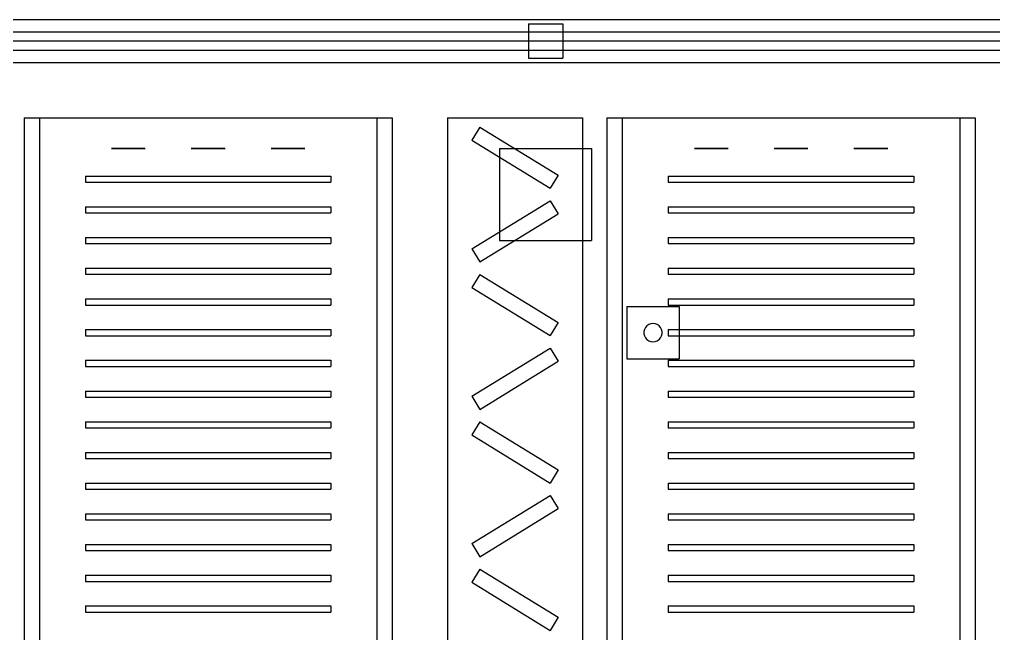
# Model space of a CAD drawing. Header units: millimetres. Extents: x -808 to -5, y -418 to 283.
# Drawn here: x -193.26 to -158.34, y -228.06 to -206.06 of the extents above; entities that cross this region are included whole.
import ezdxf

# ---------------------------------------------------------------- set-up
doc = ezdxf.new("R2010")
doc.units = ezdxf.units.MM
doc.layers.add('HIDDEN', color=8, linetype='Continuous')
doc.layers.add('VISIBLE', color=7, linetype='Continuous')

msp = doc.modelspace()

# ---------------------------------------------------------------- linework, layer by layer
at = {"layer": 'HIDDEN'}
for points in [[(-317.4, -206.059), (-97.4, -206.059)], [(-317.4, -206.059), (-97.4, -206.059)], [(-317.4, -206.059), (-97.4, -206.059)], [(-175.016, -206.213), (-173.784, -206.213)], [(-175.016, -206.213), (-173.784, -206.213)], [(-175.016, -206.213), (-175.016, -207.445)], [(-175.016, -206.213), (-175.016, -207.445)], [(-173.784, -206.213), (-173.784, -207.445)], [(-173.784, -206.213), (-173.784, -207.445)], [(-317.4, -206.499), (-97.4, -206.499)], [(-317.4, -206.499), (-97.4, -206.499)], [(-317.4, -206.829), (-97.4, -206.829)], [(-317.4, -206.829), (-97.4, -206.829)], [(-317.4, -206.829), (-97.4, -206.829)], [(-317.4, -206.829), (-97.4, -206.829)], [(-317.4, -206.829), (-97.4, -206.829)], [(-317.4, -206.829), (-97.4, -206.829)], [(-317.4, -207.159), (-97.4, -207.159)], [(-317.4, -207.159), (-97.4, -207.159)], [(-175.016, -207.445), (-173.784, -207.445)], [(-175.016, -207.445), (-173.784, -207.445)], [(-317.4, -207.599), (-97.4, -207.599)], [(-317.4, -207.599), (-97.4, -207.599)], [(-317.4, -207.599), (-97.4, -207.599)], [(-193.1, -209.579), (-179.9, -209.579)], [(-193.1, -209.579), (-179.9, -209.579)], [(-193.1, -209.579), (-193.1, -241.479)], [(-193.1, -209.579), (-193.1, -241.479)], [(-192.55, -209.579), (-180.45, -209.579)], [(-192.55, -209.579), (-180.45, -209.579)], [(-192.55, -209.579), (-192.55, -241.479)], [(-192.55, -209.579), (-192.55, -241.479)], [(-180.45, -209.579), (-180.45, -241.479)], [(-180.45, -209.579), (-180.45, -241.479)], [(-179.9, -209.579), (-179.9, -241.479)], [(-179.9, -209.579), (-179.9, -241.479)], [(-177.92, -209.579), (-173.08, -209.579)], [(-177.92, -209.579), (-173.08, -209.579)], [(-177.92, -209.579), (-177.92, -241.479)], [(-177.92, -209.579), (-177.92, -241.479)], [(-173.08, -209.579), (-173.08, -241.479)], [(-173.08, -209.579), (-173.08, -241.479)], [(-172.2, -209.579), (-159, -209.579)], [(-172.2, -209.579), (-159, -209.579)], [(-172.2, -209.579), (-172.2, -241.479)], [(-172.2, -209.579), (-172.2, -241.479)], [(-171.65, -209.579), (-159.55, -209.579)], [(-171.65, -209.579), (-159.55, -209.579)], [(-171.65, -209.579), (-171.65, -241.479)], [(-171.65, -209.579), (-171.65, -241.479)], [(-159.55, -209.579), (-159.55, -241.479)], [(-159.55, -209.579), (-159.55, -241.479)], [(-159, -209.579), (-159, -241.479)], [(-159, -209.579), (-159, -241.479)], [(-176.763, -209.912), (-177.05, -210.381)], [(-176.763, -209.912), (-177.05, -210.381)], [(-176.763, -209.912), (-173.95, -211.637)], [(-176.763, -209.912), (-173.95, -211.637)], [(-177.05, -210.381), (-174.237, -212.106)], [(-177.05, -210.381), (-174.237, -212.106)], [(-189.965, -210.679), (-189.961, -210.679)], [(-189.961, -210.679), (-189.965, -210.679)], [(-189.965, -210.679), (-189.961, -210.679)], [(-189.961, -210.679), (-189.965, -210.679)], [(-189.965, -210.679), (-189.961, -210.679)], [(-189.961, -210.679), (-189.965, -210.679)], [(-189.965, -210.679), (-189.961, -210.679)], [(-189.961, -210.679), (-189.965, -210.679)], [(-189.965, -210.679), (-189.961, -210.679)], [(-189.961, -210.679), (-189.965, -210.679)], [(-189.961, -210.679), (-189.926, -210.679)], [(-189.926, -210.679), (-189.961, -210.679)], [(-189.961, -210.679), (-189.926, -210.679)], [(-189.926, -210.679), (-189.961, -210.679)], [(-189.961, -210.679), (-189.926, -210.679)], [(-189.926, -210.679), (-189.961, -210.679)], [(-189.961, -210.679), (-189.926, -210.679)], [(-189.926, -210.679), (-189.961, -210.679)], [(-189.961, -210.679), (-189.926, -210.679)], [(-189.926, -210.679), (-189.961, -210.679)], [(-189.926, -210.679), (-189.858, -210.679)], [(-189.858, -210.679), (-189.926, -210.679)], [(-189.926, -210.679), (-189.858, -210.679)], [(-189.858, -210.679), (-189.926, -210.679)], [(-189.926, -210.679), (-189.858, -210.679)], [(-189.858, -210.679), (-189.926, -210.679)], [(-189.926, -210.679), (-189.858, -210.679)], [(-189.858, -210.679), (-189.926, -210.679)], [(-189.926, -210.679), (-189.858, -210.679)], [(-189.858, -210.679), (-189.926, -210.679)], [(-189.858, -210.679), (-189.761, -210.679)], [(-189.761, -210.679), (-189.858, -210.679)], [(-189.858, -210.679), (-189.761, -210.679)], [(-189.761, -210.679), (-189.858, -210.679)], [(-189.858, -210.679), (-189.761, -210.679)], [(-189.761, -210.679), (-189.858, -210.679)], [(-189.858, -210.679), (-189.761, -210.679)], [(-189.761, -210.679), (-189.858, -210.679)], [(-189.858, -210.679), (-189.761, -210.679)], [(-189.761, -210.679), (-189.858, -210.679)], [(-189.761, -210.679), (-189.641, -210.679)], [(-189.641, -210.679), (-189.761, -210.679)], [(-189.761, -210.679), (-189.641, -210.679)], [(-189.641, -210.679), (-189.761, -210.679)], [(-189.761, -210.679), (-189.641, -210.679)], [(-189.641, -210.679), (-189.761, -210.679)], [(-189.761, -210.679), (-189.641, -210.679)], [(-189.641, -210.679), (-189.761, -210.679)], [(-189.761, -210.679), (-189.641, -210.679)], [(-189.641, -210.679), (-189.761, -210.679)], [(-189.641, -210.679), (-189.505, -210.679)], [(-189.505, -210.679), (-189.641, -210.679)], [(-189.641, -210.679), (-189.505, -210.679)], [(-189.505, -210.679), (-189.641, -210.679)], [(-189.641, -210.679), (-189.505, -210.679)], [(-189.505, -210.679), (-189.641, -210.679)], [(-189.641, -210.679), (-189.505, -210.679)], [(-189.505, -210.679), (-189.641, -210.679)], [(-189.641, -210.679), (-189.505, -210.679)], [(-189.505, -210.679), (-189.641, -210.679)], [(-189.505, -210.679), (-189.36, -210.679)], [(-189.36, -210.679), (-189.505, -210.679)], [(-189.505, -210.679), (-189.36, -210.679)], [(-189.36, -210.679), (-189.505, -210.679)], [(-189.505, -210.679), (-189.36, -210.679)], [(-189.36, -210.679), (-189.505, -210.679)], [(-189.505, -210.679), (-189.36, -210.679)], [(-189.36, -210.679), (-189.505, -210.679)], [(-189.505, -210.679), (-189.36, -210.679)], [(-189.36, -210.679), (-189.505, -210.679)], [(-189.215, -210.679), (-189.36, -210.679)], [(-189.36, -210.679), (-189.215, -210.679)], [(-189.215, -210.679), (-189.36, -210.679)], [(-189.36, -210.679), (-189.215, -210.679)], [(-189.215, -210.679), (-189.36, -210.679)], [(-189.36, -210.679), (-189.215, -210.679)], [(-189.215, -210.679), (-189.36, -210.679)], [(-189.36, -210.679), (-189.215, -210.679)], [(-189.215, -210.679), (-189.36, -210.679)], [(-189.36, -210.679), (-189.215, -210.679)], [(-189.079, -210.679), (-189.215, -210.679)], [(-189.215, -210.679), (-189.079, -210.679)], [(-189.079, -210.679), (-189.215, -210.679)], [(-189.215, -210.679), (-189.079, -210.679)], [(-189.079, -210.679), (-189.215, -210.679)], [(-189.215, -210.679), (-189.079, -210.679)], [(-189.079, -210.679), (-189.215, -210.679)], [(-189.215, -210.679), (-189.079, -210.679)], [(-189.079, -210.679), (-189.215, -210.679)], [(-189.215, -210.679), (-189.079, -210.679)], [(-188.959, -210.679), (-189.079, -210.679)], [(-189.079, -210.679), (-188.959, -210.679)], [(-188.959, -210.679), (-189.079, -210.679)], [(-189.079, -210.679), (-188.959, -210.679)], [(-188.959, -210.679), (-189.079, -210.679)], [(-189.079, -210.679), (-188.959, -210.679)], [(-188.959, -210.679), (-189.079, -210.679)], [(-189.079, -210.679), (-188.959, -210.679)], [(-188.959, -210.679), (-189.079, -210.679)], [(-189.079, -210.679), (-188.959, -210.679)], [(-188.862, -210.679), (-188.959, -210.679)], [(-188.959, -210.679), (-188.862, -210.679)], [(-188.862, -210.679), (-188.959, -210.679)], [(-188.959, -210.679), (-188.862, -210.679)], [(-188.862, -210.679), (-188.959, -210.679)], [(-188.959, -210.679), (-188.862, -210.679)], [(-188.862, -210.679), (-188.959, -210.679)], [(-188.959, -210.679), (-188.862, -210.679)], [(-188.862, -210.679), (-188.959, -210.679)], [(-188.959, -210.679), (-188.862, -210.679)], [(-188.794, -210.679), (-188.862, -210.679)], [(-188.862, -210.679), (-188.794, -210.679)], [(-188.794, -210.679), (-188.862, -210.679)], [(-188.862, -210.679), (-188.794, -210.679)], [(-188.794, -210.679), (-188.862, -210.679)], [(-188.862, -210.679), (-188.794, -210.679)], [(-188.794, -210.679), (-188.862, -210.679)], [(-188.862, -210.679), (-188.794, -210.679)], [(-188.794, -210.679), (-188.862, -210.679)], [(-188.862, -210.679), (-188.794, -210.679)], [(-188.759, -210.679), (-188.794, -210.679)], [(-188.794, -210.679), (-188.759, -210.679)], [(-188.759, -210.679), (-188.794, -210.679)], [(-188.794, -210.679), (-188.759, -210.679)], [(-188.759, -210.679), (-188.794, -210.679)], [(-188.794, -210.679), (-188.759, -210.679)], [(-188.759, -210.679), (-188.794, -210.679)], [(-188.794, -210.679), (-188.759, -210.679)], [(-188.759, -210.679), (-188.794, -210.679)], [(-188.794, -210.679), (-188.759, -210.679)], [(-188.755, -210.679), (-188.759, -210.679)], [(-188.759, -210.679), (-188.755, -210.679)], [(-188.755, -210.679), (-188.759, -210.679)], [(-188.759, -210.679), (-188.755, -210.679)], [(-188.755, -210.679), (-188.759, -210.679)], [(-188.759, -210.679), (-188.755, -210.679)], [(-188.755, -210.679), (-188.759, -210.679)], [(-188.759, -210.679), (-188.755, -210.679)], [(-188.755, -210.679), (-188.759, -210.679)], [(-188.759, -210.679), (-188.755, -210.679)], [(-187.105, -210.679), (-187.101, -210.679)], [(-187.101, -210.679), (-187.105, -210.679)], [(-187.105, -210.679), (-187.101, -210.679)], [(-187.101, -210.679), (-187.105, -210.679)], [(-187.105, -210.679), (-187.101, -210.679)], [(-187.101, -210.679), (-187.105, -210.679)], [(-187.105, -210.679), (-187.101, -210.679)], [(-187.101, -210.679), (-187.105, -210.679)], [(-187.105, -210.679), (-187.101, -210.679)], [(-187.101, -210.679), (-187.105, -210.679)], [(-187.101, -210.679), (-187.066, -210.679)], [(-187.066, -210.679), (-187.101, -210.679)], [(-187.101, -210.679), (-187.066, -210.679)], [(-187.066, -210.679), (-187.101, -210.679)], [(-187.101, -210.679), (-187.066, -210.679)], [(-187.066, -210.679), (-187.101, -210.679)], [(-187.101, -210.679), (-187.066, -210.679)], [(-187.066, -210.679), (-187.101, -210.679)], [(-187.101, -210.679), (-187.066, -210.679)], [(-187.066, -210.679), (-187.101, -210.679)], [(-187.066, -210.679), (-186.998, -210.679)], [(-186.998, -210.679), (-187.066, -210.679)], [(-187.066, -210.679), (-186.998, -210.679)], [(-186.998, -210.679), (-187.066, -210.679)], [(-187.066, -210.679), (-186.998, -210.679)], [(-186.998, -210.679), (-187.066, -210.679)], [(-187.066, -210.679), (-186.998, -210.679)], [(-186.998, -210.679), (-187.066, -210.679)], [(-187.066, -210.679), (-186.998, -210.679)], [(-186.998, -210.679), (-187.066, -210.679)], [(-186.998, -210.679), (-186.901, -210.679)], [(-186.901, -210.679), (-186.998, -210.679)], [(-186.998, -210.679), (-186.901, -210.679)], [(-186.901, -210.679), (-186.998, -210.679)], [(-186.998, -210.679), (-186.901, -210.679)], [(-186.901, -210.679), (-186.998, -210.679)], [(-186.998, -210.679), (-186.901, -210.679)], [(-186.901, -210.679), (-186.998, -210.679)], [(-186.998, -210.679), (-186.901, -210.679)], [(-186.901, -210.679), (-186.998, -210.679)], [(-186.901, -210.679), (-186.781, -210.679)], [(-186.781, -210.679), (-186.901, -210.679)], [(-186.901, -210.679), (-186.781, -210.679)], [(-186.781, -210.679), (-186.901, -210.679)], [(-186.901, -210.679), (-186.781, -210.679)], [(-186.781, -210.679), (-186.901, -210.679)], [(-186.901, -210.679), (-186.781, -210.679)], [(-186.781, -210.679), (-186.901, -210.679)], [(-186.901, -210.679), (-186.781, -210.679)], [(-186.781, -210.679), (-186.901, -210.679)], [(-186.781, -210.679), (-186.645, -210.679)], [(-186.645, -210.679), (-186.781, -210.679)], [(-186.781, -210.679), (-186.645, -210.679)], [(-186.645, -210.679), (-186.781, -210.679)], [(-186.781, -210.679), (-186.645, -210.679)], [(-186.645, -210.679), (-186.781, -210.679)], [(-186.781, -210.679), (-186.645, -210.679)], [(-186.645, -210.679), (-186.781, -210.679)], [(-186.781, -210.679), (-186.645, -210.679)], [(-186.645, -210.679), (-186.781, -210.679)], [(-186.645, -210.679), (-186.5, -210.679)], [(-186.5, -210.679), (-186.645, -210.679)], [(-186.645, -210.679), (-186.5, -210.679)], [(-186.5, -210.679), (-186.645, -210.679)], [(-186.645, -210.679), (-186.5, -210.679)], [(-186.5, -210.679), (-186.645, -210.679)], [(-186.645, -210.679), (-186.5, -210.679)], [(-186.5, -210.679), (-186.645, -210.679)], [(-186.645, -210.679), (-186.5, -210.679)], [(-186.5, -210.679), (-186.645, -210.679)], [(-186.355, -210.679), (-186.5, -210.679)], [(-186.5, -210.679), (-186.355, -210.679)], [(-186.355, -210.679), (-186.5, -210.679)], [(-186.5, -210.679), (-186.355, -210.679)], [(-186.355, -210.679), (-186.5, -210.679)], [(-186.5, -210.679), (-186.355, -210.679)], [(-186.355, -210.679), (-186.5, -210.679)], [(-186.5, -210.679), (-186.355, -210.679)], [(-186.355, -210.679), (-186.5, -210.679)], [(-186.5, -210.679), (-186.355, -210.679)], [(-186.219, -210.679), (-186.355, -210.679)], [(-186.355, -210.679), (-186.219, -210.679)], [(-186.219, -210.679), (-186.355, -210.679)], [(-186.355, -210.679), (-186.219, -210.679)], [(-186.219, -210.679), (-186.355, -210.679)], [(-186.355, -210.679), (-186.219, -210.679)], [(-186.219, -210.679), (-186.355, -210.679)], [(-186.355, -210.679), (-186.219, -210.679)], [(-186.219, -210.679), (-186.355, -210.679)], [(-186.355, -210.679), (-186.219, -210.679)], [(-186.099, -210.679), (-186.219, -210.679)], [(-186.219, -210.679), (-186.099, -210.679)], [(-186.099, -210.679), (-186.219, -210.679)], [(-186.219, -210.679), (-186.099, -210.679)], [(-186.099, -210.679), (-186.219, -210.679)], [(-186.219, -210.679), (-186.099, -210.679)], [(-186.099, -210.679), (-186.219, -210.679)], [(-186.219, -210.679), (-186.099, -210.679)], [(-186.099, -210.679), (-186.219, -210.679)], [(-186.219, -210.679), (-186.099, -210.679)], [(-186.002, -210.679), (-186.099, -210.679)], [(-186.099, -210.679), (-186.002, -210.679)], [(-186.002, -210.679), (-186.099, -210.679)], [(-186.099, -210.679), (-186.002, -210.679)], [(-186.002, -210.679), (-186.099, -210.679)], [(-186.099, -210.679), (-186.002, -210.679)], [(-186.002, -210.679), (-186.099, -210.679)], [(-186.099, -210.679), (-186.002, -210.679)], [(-186.002, -210.679), (-186.099, -210.679)], [(-186.099, -210.679), (-186.002, -210.679)], [(-185.934, -210.679), (-186.002, -210.679)], [(-186.002, -210.679), (-185.934, -210.679)], [(-185.934, -210.679), (-186.002, -210.679)], [(-186.002, -210.679), (-185.934, -210.679)], [(-185.934, -210.679), (-186.002, -210.679)], [(-186.002, -210.679), (-185.934, -210.679)], [(-185.934, -210.679), (-186.002, -210.679)], [(-186.002, -210.679), (-185.934, -210.679)], [(-185.934, -210.679), (-186.002, -210.679)], [(-186.002, -210.679), (-185.934, -210.679)], [(-185.899, -210.679), (-185.934, -210.679)], [(-185.934, -210.679), (-185.899, -210.679)], [(-185.899, -210.679), (-185.934, -210.679)], [(-185.934, -210.679), (-185.899, -210.679)], [(-185.899, -210.679), (-185.934, -210.679)], [(-185.934, -210.679), (-185.899, -210.679)], [(-185.899, -210.679), (-185.934, -210.679)], [(-185.934, -210.679), (-185.899, -210.679)], [(-185.899, -210.679), (-185.934, -210.679)], [(-185.934, -210.679), (-185.899, -210.679)], [(-185.895, -210.679), (-185.899, -210.679)], [(-185.899, -210.679), (-185.895, -210.679)], [(-185.895, -210.679), (-185.899, -210.679)], [(-185.899, -210.679), (-185.895, -210.679)], [(-185.895, -210.679), (-185.899, -210.679)], [(-185.899, -210.679), (-185.895, -210.679)], [(-185.895, -210.679), (-185.899, -210.679)], [(-185.899, -210.679), (-185.895, -210.679)], [(-185.895, -210.679), (-185.899, -210.679)], [(-185.899, -210.679), (-185.895, -210.679)], [(-184.245, -210.679), (-184.241, -210.679)], [(-184.241, -210.679), (-184.245, -210.679)], [(-184.245, -210.679), (-184.241, -210.679)], [(-184.241, -210.679), (-184.245, -210.679)], [(-184.245, -210.679), (-184.241, -210.679)], [(-184.241, -210.679), (-184.245, -210.679)], [(-184.245, -210.679), (-184.241, -210.679)], [(-184.241, -210.679), (-184.245, -210.679)], [(-184.245, -210.679), (-184.241, -210.679)], [(-184.241, -210.679), (-184.245, -210.679)], [(-184.241, -210.679), (-184.206, -210.679)], [(-184.206, -210.679), (-184.241, -210.679)], [(-184.241, -210.679), (-184.206, -210.679)], [(-184.206, -210.679), (-184.241, -210.679)], [(-184.241, -210.679), (-184.206, -210.679)], [(-184.206, -210.679), (-184.241, -210.679)], [(-184.241, -210.679), (-184.206, -210.679)], [(-184.206, -210.679), (-184.241, -210.679)], [(-184.241, -210.679), (-184.206, -210.679)], [(-184.206, -210.679), (-184.241, -210.679)], [(-184.206, -210.679), (-184.138, -210.679)], [(-184.138, -210.679), (-184.206, -210.679)], [(-184.206, -210.679), (-184.138, -210.679)], [(-184.138, -210.679), (-184.206, -210.679)], [(-184.206, -210.679), (-184.138, -210.679)], [(-184.138, -210.679), (-184.206, -210.679)], [(-184.206, -210.679), (-184.138, -210.679)], [(-184.138, -210.679), (-184.206, -210.679)], [(-184.206, -210.679), (-184.138, -210.679)], [(-184.138, -210.679), (-184.206, -210.679)], [(-184.138, -210.679), (-184.041, -210.679)], [(-184.041, -210.679), (-184.138, -210.679)], [(-184.138, -210.679), (-184.041, -210.679)], [(-184.041, -210.679), (-184.138, -210.679)], [(-184.138, -210.679), (-184.041, -210.679)], [(-184.041, -210.679), (-184.138, -210.679)], [(-184.138, -210.679), (-184.041, -210.679)], [(-184.041, -210.679), (-184.138, -210.679)], [(-184.138, -210.679), (-184.041, -210.679)], [(-184.041, -210.679), (-184.138, -210.679)], [(-184.041, -210.679), (-183.921, -210.679)], [(-183.921, -210.679), (-184.041, -210.679)], [(-184.041, -210.679), (-183.921, -210.679)], [(-183.921, -210.679), (-184.041, -210.679)], [(-184.041, -210.679), (-183.921, -210.679)], [(-183.921, -210.679), (-184.041, -210.679)], [(-184.041, -210.679), (-183.921, -210.679)], [(-183.921, -210.679), (-184.041, -210.679)], [(-184.041, -210.679), (-183.921, -210.679)], [(-183.921, -210.679), (-184.041, -210.679)], [(-183.921, -210.679), (-183.785, -210.679)], [(-183.785, -210.679), (-183.921, -210.679)], [(-183.921, -210.679), (-183.785, -210.679)], [(-183.785, -210.679), (-183.921, -210.679)], [(-183.921, -210.679), (-183.785, -210.679)], [(-183.785, -210.679), (-183.921, -210.679)], [(-183.921, -210.679), (-183.785, -210.679)], [(-183.785, -210.679), (-183.921, -210.679)], [(-183.921, -210.679), (-183.785, -210.679)], [(-183.785, -210.679), (-183.921, -210.679)], [(-183.785, -210.679), (-183.64, -210.679)], [(-183.64, -210.679), (-183.785, -210.679)], [(-183.785, -210.679), (-183.64, -210.679)], [(-183.64, -210.679), (-183.785, -210.679)], [(-183.785, -210.679), (-183.64, -210.679)], [(-183.64, -210.679), (-183.785, -210.679)], [(-183.785, -210.679), (-183.64, -210.679)], [(-183.64, -210.679), (-183.785, -210.679)], [(-183.785, -210.679), (-183.64, -210.679)], [(-183.64, -210.679), (-183.785, -210.679)], [(-183.495, -210.679), (-183.64, -210.679)], [(-183.64, -210.679), (-183.495, -210.679)], [(-183.495, -210.679), (-183.64, -210.679)], [(-183.64, -210.679), (-183.495, -210.679)], [(-183.495, -210.679), (-183.64, -210.679)], [(-183.64, -210.679), (-183.495, -210.679)], [(-183.495, -210.679), (-183.64, -210.679)], [(-183.64, -210.679), (-183.495, -210.679)], [(-183.495, -210.679), (-183.64, -210.679)], [(-183.64, -210.679), (-183.495, -210.679)], [(-183.359, -210.679), (-183.495, -210.679)], [(-183.495, -210.679), (-183.359, -210.679)], [(-183.359, -210.679), (-183.495, -210.679)], [(-183.495, -210.679), (-183.359, -210.679)], [(-183.359, -210.679), (-183.495, -210.679)], [(-183.495, -210.679), (-183.359, -210.679)], [(-183.359, -210.679), (-183.495, -210.679)], [(-183.495, -210.679), (-183.359, -210.679)], [(-183.359, -210.679), (-183.495, -210.679)], [(-183.495, -210.679), (-183.359, -210.679)], [(-183.239, -210.679), (-183.359, -210.679)], [(-183.359, -210.679), (-183.239, -210.679)], [(-183.239, -210.679), (-183.359, -210.679)], [(-183.359, -210.679), (-183.239, -210.679)], [(-183.239, -210.679), (-183.359, -210.679)], [(-183.359, -210.679), (-183.239, -210.679)], [(-183.239, -210.679), (-183.359, -210.679)], [(-183.359, -210.679), (-183.239, -210.679)], [(-183.239, -210.679), (-183.359, -210.679)], [(-183.359, -210.679), (-183.239, -210.679)], [(-183.142, -210.679), (-183.239, -210.679)], [(-183.239, -210.679), (-183.142, -210.679)], [(-183.142, -210.679), (-183.239, -210.679)], [(-183.239, -210.679), (-183.142, -210.679)], [(-183.142, -210.679), (-183.239, -210.679)], [(-183.239, -210.679), (-183.142, -210.679)], [(-183.142, -210.679), (-183.239, -210.679)], [(-183.239, -210.679), (-183.142, -210.679)], [(-183.142, -210.679), (-183.239, -210.679)], [(-183.239, -210.679), (-183.142, -210.679)], [(-183.074, -210.679), (-183.142, -210.679)], [(-183.142, -210.679), (-183.074, -210.679)], [(-183.074, -210.679), (-183.142, -210.679)], [(-183.142, -210.679), (-183.074, -210.679)], [(-183.074, -210.679), (-183.142, -210.679)], [(-183.142, -210.679), (-183.074, -210.679)], [(-183.074, -210.679), (-183.142, -210.679)], [(-183.142, -210.679), (-183.074, -210.679)], [(-183.074, -210.679), (-183.142, -210.679)], [(-183.142, -210.679), (-183.074, -210.679)], [(-183.039, -210.679), (-183.074, -210.679)], [(-183.074, -210.679), (-183.039, -210.679)], [(-183.039, -210.679), (-183.074, -210.679)], [(-183.074, -210.679), (-183.039, -210.679)], [(-183.039, -210.679), (-183.074, -210.679)], [(-183.074, -210.679), (-183.039, -210.679)], [(-183.039, -210.679), (-183.074, -210.679)], [(-183.074, -210.679), (-183.039, -210.679)], [(-183.039, -210.679), (-183.074, -210.679)], [(-183.074, -210.679), (-183.039, -210.679)], [(-183.035, -210.679), (-183.039, -210.679)], [(-183.039, -210.679), (-183.035, -210.679)], [(-183.035, -210.679), (-183.039, -210.679)], [(-183.039, -210.679), (-183.035, -210.679)], [(-183.035, -210.679), (-183.039, -210.679)], [(-183.039, -210.679), (-183.035, -210.679)], [(-183.035, -210.679), (-183.039, -210.679)], [(-183.039, -210.679), (-183.035, -210.679)], [(-183.035, -210.679), (-183.039, -210.679)], [(-183.039, -210.679), (-183.035, -210.679)], [(-176.05, -210.679), (-172.75, -210.679)], [(-176.05, -210.679), (-172.75, -210.679)], [(-176.05, -210.679), (-176.05, -213.979)], [(-176.05, -210.679), (-176.05, -213.979)], [(-172.75, -210.679), (-172.75, -213.979)], [(-172.75, -210.679), (-172.75, -213.979)], [(-169.065, -210.679), (-169.061, -210.679)], [(-169.061, -210.679), (-169.065, -210.679)], [(-169.065, -210.679), (-169.061, -210.679)], [(-169.061, -210.679), (-169.065, -210.679)], [(-169.065, -210.679), (-169.061, -210.679)], [(-169.061, -210.679), (-169.065, -210.679)], [(-169.065, -210.679), (-169.061, -210.679)], [(-169.061, -210.679), (-169.065, -210.679)], [(-169.065, -210.679), (-169.061, -210.679)], [(-169.061, -210.679), (-169.065, -210.679)], [(-169.061, -210.679), (-169.026, -210.679)], [(-169.026, -210.679), (-169.061, -210.679)], [(-169.061, -210.679), (-169.026, -210.679)], [(-169.026, -210.679), (-169.061, -210.679)], [(-169.061, -210.679), (-169.026, -210.679)], [(-169.026, -210.679), (-169.061, -210.679)], [(-169.061, -210.679), (-169.026, -210.679)], [(-169.026, -210.679), (-169.061, -210.679)], [(-169.061, -210.679), (-169.026, -210.679)], [(-169.026, -210.679), (-169.061, -210.679)], [(-169.026, -210.679), (-168.958, -210.679)], [(-168.958, -210.679), (-169.026, -210.679)], [(-169.026, -210.679), (-168.958, -210.679)], [(-168.958, -210.679), (-169.026, -210.679)], [(-169.026, -210.679), (-168.958, -210.679)], [(-168.958, -210.679), (-169.026, -210.679)], [(-169.026, -210.679), (-168.958, -210.679)], [(-168.958, -210.679), (-169.026, -210.679)], [(-169.026, -210.679), (-168.958, -210.679)], [(-168.958, -210.679), (-169.026, -210.679)], [(-168.958, -210.679), (-168.861, -210.679)], [(-168.861, -210.679), (-168.958, -210.679)], [(-168.958, -210.679), (-168.861, -210.679)], [(-168.861, -210.679), (-168.958, -210.679)], [(-168.958, -210.679), (-168.861, -210.679)], [(-168.861, -210.679), (-168.958, -210.679)], [(-168.958, -210.679), (-168.861, -210.679)], [(-168.861, -210.679), (-168.958, -210.679)], [(-168.958, -210.679), (-168.861, -210.679)], [(-168.861, -210.679), (-168.958, -210.679)], [(-168.861, -210.679), (-168.741, -210.679)], [(-168.741, -210.679), (-168.861, -210.679)], [(-168.861, -210.679), (-168.741, -210.679)], [(-168.741, -210.679), (-168.861, -210.679)], [(-168.861, -210.679), (-168.741, -210.679)], [(-168.741, -210.679), (-168.861, -210.679)], [(-168.861, -210.679), (-168.741, -210.679)], [(-168.741, -210.679), (-168.861, -210.679)], [(-168.861, -210.679), (-168.741, -210.679)], [(-168.741, -210.679), (-168.861, -210.679)], [(-168.741, -210.679), (-168.605, -210.679)], [(-168.605, -210.679), (-168.741, -210.679)], [(-168.741, -210.679), (-168.605, -210.679)], [(-168.605, -210.679), (-168.741, -210.679)], [(-168.741, -210.679), (-168.605, -210.679)], [(-168.605, -210.679), (-168.741, -210.679)], [(-168.741, -210.679), (-168.605, -210.679)], [(-168.605, -210.679), (-168.741, -210.679)], [(-168.741, -210.679), (-168.605, -210.679)], [(-168.605, -210.679), (-168.741, -210.679)], [(-168.605, -210.679), (-168.46, -210.679)], [(-168.46, -210.679), (-168.605, -210.679)], [(-168.605, -210.679), (-168.46, -210.679)], [(-168.46, -210.679), (-168.605, -210.679)], [(-168.605, -210.679), (-168.46, -210.679)], [(-168.46, -210.679), (-168.605, -210.679)], [(-168.605, -210.679), (-168.46, -210.679)], [(-168.46, -210.679), (-168.605, -210.679)], [(-168.605, -210.679), (-168.46, -210.679)], [(-168.46, -210.679), (-168.605, -210.679)], [(-168.315, -210.679), (-168.46, -210.679)], [(-168.46, -210.679), (-168.315, -210.679)], [(-168.315, -210.679), (-168.46, -210.679)], [(-168.46, -210.679), (-168.315, -210.679)], [(-168.315, -210.679), (-168.46, -210.679)], [(-168.46, -210.679), (-168.315, -210.679)], [(-168.315, -210.679), (-168.46, -210.679)], [(-168.46, -210.679), (-168.315, -210.679)], [(-168.315, -210.679), (-168.46, -210.679)], [(-168.46, -210.679), (-168.315, -210.679)], [(-168.179, -210.679), (-168.315, -210.679)], [(-168.315, -210.679), (-168.179, -210.679)], [(-168.179, -210.679), (-168.315, -210.679)], [(-168.315, -210.679), (-168.179, -210.679)], [(-168.179, -210.679), (-168.315, -210.679)], [(-168.315, -210.679), (-168.179, -210.679)], [(-168.179, -210.679), (-168.315, -210.679)], [(-168.315, -210.679), (-168.179, -210.679)], [(-168.179, -210.679), (-168.315, -210.679)], [(-168.315, -210.679), (-168.179, -210.679)], [(-168.059, -210.679), (-168.179, -210.679)], [(-168.179, -210.679), (-168.059, -210.679)], [(-168.059, -210.679), (-168.179, -210.679)], [(-168.179, -210.679), (-168.059, -210.679)], [(-168.059, -210.679), (-168.179, -210.679)], [(-168.179, -210.679), (-168.059, -210.679)], [(-168.059, -210.679), (-168.179, -210.679)], [(-168.179, -210.679), (-168.059, -210.679)], [(-168.059, -210.679), (-168.179, -210.679)], [(-168.179, -210.679), (-168.059, -210.679)], [(-167.962, -210.679), (-168.059, -210.679)], [(-168.059, -210.679), (-167.962, -210.679)], [(-167.962, -210.679), (-168.059, -210.679)], [(-168.059, -210.679), (-167.962, -210.679)], [(-167.962, -210.679), (-168.059, -210.679)], [(-168.059, -210.679), (-167.962, -210.679)], [(-167.962, -210.679), (-168.059, -210.679)], [(-168.059, -210.679), (-167.962, -210.679)], [(-167.962, -210.679), (-168.059, -210.679)], [(-168.059, -210.679), (-167.962, -210.679)], [(-167.894, -210.679), (-167.962, -210.679)], [(-167.962, -210.679), (-167.894, -210.679)], [(-167.894, -210.679), (-167.962, -210.679)], [(-167.962, -210.679), (-167.894, -210.679)], [(-167.894, -210.679), (-167.962, -210.679)], [(-167.962, -210.679), (-167.894, -210.679)], [(-167.894, -210.679), (-167.962, -210.679)], [(-167.962, -210.679), (-167.894, -210.679)], [(-167.894, -210.679), (-167.962, -210.679)], [(-167.962, -210.679), (-167.894, -210.679)], [(-167.859, -210.679), (-167.894, -210.679)], [(-167.894, -210.679), (-167.859, -210.679)], [(-167.859, -210.679), (-167.894, -210.679)], [(-167.894, -210.679), (-167.859, -210.679)], [(-167.859, -210.679), (-167.894, -210.679)], [(-167.894, -210.679), (-167.859, -210.679)], [(-167.859, -210.679), (-167.894, -210.679)], [(-167.894, -210.679), (-167.859, -210.679)], [(-167.859, -210.679), (-167.894, -210.679)], [(-167.894, -210.679), (-167.859, -210.679)], [(-167.855, -210.679), (-167.859, -210.679)], [(-167.859, -210.679), (-167.855, -210.679)], [(-167.855, -210.679), (-167.859, -210.679)], [(-167.859, -210.679), (-167.855, -210.679)], [(-167.855, -210.679), (-167.859, -210.679)], [(-167.859, -210.679), (-167.855, -210.679)], [(-167.855, -210.679), (-167.859, -210.679)], [(-167.859, -210.679), (-167.855, -210.679)], [(-167.855, -210.679), (-167.859, -210.679)], [(-167.859, -210.679), (-167.855, -210.679)], [(-166.205, -210.679), (-166.201, -210.679)], [(-166.201, -210.679), (-166.205, -210.679)], [(-166.205, -210.679), (-166.201, -210.679)], [(-166.201, -210.679), (-166.205, -210.679)], [(-166.205, -210.679), (-166.201, -210.679)], [(-166.201, -210.679), (-166.205, -210.679)], [(-166.205, -210.679), (-166.201, -210.679)], [(-166.201, -210.679), (-166.205, -210.679)], [(-166.205, -210.679), (-166.201, -210.679)], [(-166.201, -210.679), (-166.205, -210.679)], [(-166.201, -210.679), (-166.166, -210.679)], [(-166.166, -210.679), (-166.201, -210.679)], [(-166.201, -210.679), (-166.166, -210.679)], [(-166.166, -210.679), (-166.201, -210.679)], [(-166.201, -210.679), (-166.166, -210.679)], [(-166.166, -210.679), (-166.201, -210.679)], [(-166.201, -210.679), (-166.166, -210.679)], [(-166.166, -210.679), (-166.201, -210.679)], [(-166.201, -210.679), (-166.166, -210.679)], [(-166.166, -210.679), (-166.201, -210.679)], [(-166.166, -210.679), (-166.098, -210.679)], [(-166.098, -210.679), (-166.166, -210.679)], [(-166.166, -210.679), (-166.098, -210.679)], [(-166.098, -210.679), (-166.166, -210.679)], [(-166.166, -210.679), (-166.098, -210.679)], [(-166.098, -210.679), (-166.166, -210.679)], [(-166.166, -210.679), (-166.098, -210.679)], [(-166.098, -210.679), (-166.166, -210.679)], [(-166.166, -210.679), (-166.098, -210.679)], [(-166.098, -210.679), (-166.166, -210.679)], [(-166.098, -210.679), (-166.001, -210.679)], [(-166.001, -210.679), (-166.098, -210.679)], [(-166.098, -210.679), (-166.001, -210.679)], [(-166.001, -210.679), (-166.098, -210.679)], [(-166.098, -210.679), (-166.001, -210.679)], [(-166.001, -210.679), (-166.098, -210.679)], [(-166.098, -210.679), (-166.001, -210.679)], [(-166.001, -210.679), (-166.098, -210.679)], [(-166.098, -210.679), (-166.001, -210.679)], [(-166.001, -210.679), (-166.098, -210.679)], [(-166.001, -210.679), (-165.881, -210.679)], [(-165.881, -210.679), (-166.001, -210.679)], [(-166.001, -210.679), (-165.881, -210.679)], [(-165.881, -210.679), (-166.001, -210.679)], [(-166.001, -210.679), (-165.881, -210.679)], [(-165.881, -210.679), (-166.001, -210.679)], [(-166.001, -210.679), (-165.881, -210.679)], [(-165.881, -210.679), (-166.001, -210.679)], [(-166.001, -210.679), (-165.881, -210.679)], [(-165.881, -210.679), (-166.001, -210.679)], [(-165.881, -210.679), (-165.745, -210.679)], [(-165.745, -210.679), (-165.881, -210.679)], [(-165.881, -210.679), (-165.745, -210.679)], [(-165.745, -210.679), (-165.881, -210.679)], [(-165.881, -210.679), (-165.745, -210.679)], [(-165.745, -210.679), (-165.881, -210.679)], [(-165.881, -210.679), (-165.745, -210.679)], [(-165.745, -210.679), (-165.881, -210.679)], [(-165.881, -210.679), (-165.745, -210.679)], [(-165.745, -210.679), (-165.881, -210.679)], [(-165.745, -210.679), (-165.6, -210.679)], [(-165.6, -210.679), (-165.745, -210.679)], [(-165.745, -210.679), (-165.6, -210.679)], [(-165.6, -210.679), (-165.745, -210.679)], [(-165.745, -210.679), (-165.6, -210.679)], [(-165.6, -210.679), (-165.745, -210.679)], [(-165.745, -210.679), (-165.6, -210.679)], [(-165.6, -210.679), (-165.745, -210.679)], [(-165.745, -210.679), (-165.6, -210.679)], [(-165.6, -210.679), (-165.745, -210.679)], [(-165.455, -210.679), (-165.6, -210.679)], [(-165.6, -210.679), (-165.455, -210.679)], [(-165.455, -210.679), (-165.6, -210.679)], [(-165.6, -210.679), (-165.455, -210.679)], [(-165.455, -210.679), (-165.6, -210.679)], [(-165.6, -210.679), (-165.455, -210.679)], [(-165.455, -210.679), (-165.6, -210.679)], [(-165.6, -210.679), (-165.455, -210.679)], [(-165.455, -210.679), (-165.6, -210.679)], [(-165.6, -210.679), (-165.455, -210.679)], [(-165.319, -210.679), (-165.455, -210.679)], [(-165.455, -210.679), (-165.319, -210.679)], [(-165.319, -210.679), (-165.455, -210.679)], [(-165.455, -210.679), (-165.319, -210.679)], [(-165.319, -210.679), (-165.455, -210.679)], [(-165.455, -210.679), (-165.319, -210.679)], [(-165.319, -210.679), (-165.455, -210.679)], [(-165.455, -210.679), (-165.319, -210.679)], [(-165.319, -210.679), (-165.455, -210.679)], [(-165.455, -210.679), (-165.319, -210.679)], [(-165.199, -210.679), (-165.319, -210.679)], [(-165.319, -210.679), (-165.199, -210.679)], [(-165.199, -210.679), (-165.319, -210.679)], [(-165.319, -210.679), (-165.199, -210.679)], [(-165.199, -210.679), (-165.319, -210.679)], [(-165.319, -210.679), (-165.199, -210.679)], [(-165.199, -210.679), (-165.319, -210.679)], [(-165.319, -210.679), (-165.199, -210.679)], [(-165.199, -210.679), (-165.319, -210.679)], [(-165.319, -210.679), (-165.199, -210.679)], [(-165.102, -210.679), (-165.199, -210.679)], [(-165.199, -210.679), (-165.102, -210.679)], [(-165.102, -210.679), (-165.199, -210.679)], [(-165.199, -210.679), (-165.102, -210.679)], [(-165.102, -210.679), (-165.199, -210.679)], [(-165.199, -210.679), (-165.102, -210.679)], [(-165.102, -210.679), (-165.199, -210.679)], [(-165.199, -210.679), (-165.102, -210.679)], [(-165.102, -210.679), (-165.199, -210.679)], [(-165.199, -210.679), (-165.102, -210.679)], [(-165.034, -210.679), (-165.102, -210.679)], [(-165.102, -210.679), (-165.034, -210.679)], [(-165.034, -210.679), (-165.102, -210.679)], [(-165.102, -210.679), (-165.034, -210.679)], [(-165.034, -210.679), (-165.102, -210.679)], [(-165.102, -210.679), (-165.034, -210.679)], [(-165.034, -210.679), (-165.102, -210.679)], [(-165.102, -210.679), (-165.034, -210.679)], [(-165.034, -210.679), (-165.102, -210.679)], [(-165.102, -210.679), (-165.034, -210.679)], [(-164.999, -210.679), (-165.034, -210.679)], [(-165.034, -210.679), (-164.999, -210.679)], [(-164.999, -210.679), (-165.034, -210.679)], [(-165.034, -210.679), (-164.999, -210.679)], [(-164.999, -210.679), (-165.034, -210.679)], [(-165.034, -210.679), (-164.999, -210.679)], [(-164.999, -210.679), (-165.034, -210.679)], [(-165.034, -210.679), (-164.999, -210.679)], [(-164.999, -210.679), (-165.034, -210.679)], [(-165.034, -210.679), (-164.999, -210.679)], [(-164.995, -210.679), (-164.999, -210.679)], [(-164.999, -210.679), (-164.995, -210.679)], [(-164.995, -210.679), (-164.999, -210.679)], [(-164.999, -210.679), (-164.995, -210.679)], [(-164.995, -210.679), (-164.999, -210.679)], [(-164.999, -210.679), (-164.995, -210.679)], [(-164.995, -210.679), (-164.999, -210.679)], [(-164.999, -210.679), (-164.995, -210.679)], [(-164.995, -210.679), (-164.999, -210.679)], [(-164.999, -210.679), (-164.995, -210.679)], [(-163.345, -210.679), (-163.341, -210.679)], [(-163.341, -210.679), (-163.345, -210.679)], [(-163.345, -210.679), (-163.341, -210.679)], [(-163.341, -210.679), (-163.345, -210.679)], [(-163.345, -210.679), (-163.341, -210.679)], [(-163.341, -210.679), (-163.345, -210.679)], [(-163.345, -210.679), (-163.341, -210.679)], [(-163.341, -210.679), (-163.345, -210.679)], [(-163.345, -210.679), (-163.341, -210.679)], [(-163.341, -210.679), (-163.345, -210.679)], [(-163.341, -210.679), (-163.306, -210.679)], [(-163.306, -210.679), (-163.341, -210.679)], [(-163.341, -210.679), (-163.306, -210.679)], [(-163.306, -210.679), (-163.341, -210.679)], [(-163.341, -210.679), (-163.306, -210.679)], [(-163.306, -210.679), (-163.341, -210.679)], [(-163.341, -210.679), (-163.306, -210.679)], [(-163.306, -210.679), (-163.341, -210.679)], [(-163.341, -210.679), (-163.306, -210.679)], [(-163.306, -210.679), (-163.341, -210.679)], [(-163.306, -210.679), (-163.238, -210.679)], [(-163.238, -210.679), (-163.306, -210.679)], [(-163.306, -210.679), (-163.238, -210.679)], [(-163.238, -210.679), (-163.306, -210.679)], [(-163.306, -210.679), (-163.238, -210.679)], [(-163.238, -210.679), (-163.306, -210.679)], [(-163.306, -210.679), (-163.238, -210.679)], [(-163.238, -210.679), (-163.306, -210.679)], [(-163.306, -210.679), (-163.238, -210.679)], [(-163.238, -210.679), (-163.306, -210.679)], [(-163.238, -210.679), (-163.141, -210.679)], [(-163.141, -210.679), (-163.238, -210.679)], [(-163.238, -210.679), (-163.141, -210.679)], [(-163.141, -210.679), (-163.238, -210.679)], [(-163.238, -210.679), (-163.141, -210.679)], [(-163.141, -210.679), (-163.238, -210.679)], [(-163.238, -210.679), (-163.141, -210.679)], [(-163.141, -210.679), (-163.238, -210.679)], [(-163.238, -210.679), (-163.141, -210.679)], [(-163.141, -210.679), (-163.238, -210.679)], [(-163.141, -210.679), (-163.021, -210.679)], [(-163.021, -210.679), (-163.141, -210.679)], [(-163.141, -210.679), (-163.021, -210.679)], [(-163.021, -210.679), (-163.141, -210.679)], [(-163.141, -210.679), (-163.021, -210.679)], [(-163.021, -210.679), (-163.141, -210.679)], [(-163.141, -210.679), (-163.021, -210.679)], [(-163.021, -210.679), (-163.141, -210.679)], [(-163.141, -210.679), (-163.021, -210.679)], [(-163.021, -210.679), (-163.141, -210.679)], [(-163.021, -210.679), (-162.885, -210.679)], [(-162.885, -210.679), (-163.021, -210.679)], [(-163.021, -210.679), (-162.885, -210.679)], [(-162.885, -210.679), (-163.021, -210.679)], [(-163.021, -210.679), (-162.885, -210.679)], [(-162.885, -210.679), (-163.021, -210.679)], [(-163.021, -210.679), (-162.885, -210.679)], [(-162.885, -210.679), (-163.021, -210.679)], [(-163.021, -210.679), (-162.885, -210.679)], [(-162.885, -210.679), (-163.021, -210.679)], [(-162.885, -210.679), (-162.74, -210.679)], [(-162.74, -210.679), (-162.885, -210.679)], [(-162.885, -210.679), (-162.74, -210.679)], [(-162.74, -210.679), (-162.885, -210.679)], [(-162.885, -210.679), (-162.74, -210.679)], [(-162.74, -210.679), (-162.885, -210.679)], [(-162.885, -210.679), (-162.74, -210.679)], [(-162.74, -210.679), (-162.885, -210.679)], [(-162.885, -210.679), (-162.74, -210.679)], [(-162.74, -210.679), (-162.885, -210.679)], [(-162.595, -210.679), (-162.74, -210.679)], [(-162.74, -210.679), (-162.595, -210.679)], [(-162.595, -210.679), (-162.74, -210.679)], [(-162.74, -210.679), (-162.595, -210.679)], [(-162.595, -210.679), (-162.74, -210.679)], [(-162.74, -210.679), (-162.595, -210.679)], [(-162.595, -210.679), (-162.74, -210.679)], [(-162.74, -210.679), (-162.595, -210.679)], [(-162.595, -210.679), (-162.74, -210.679)], [(-162.74, -210.679), (-162.595, -210.679)], [(-162.459, -210.679), (-162.595, -210.679)], [(-162.595, -210.679), (-162.459, -210.679)], [(-162.459, -210.679), (-162.595, -210.679)], [(-162.595, -210.679), (-162.459, -210.679)], [(-162.459, -210.679), (-162.595, -210.679)], [(-162.595, -210.679), (-162.459, -210.679)], [(-162.459, -210.679), (-162.595, -210.679)], [(-162.595, -210.679), (-162.459, -210.679)], [(-162.459, -210.679), (-162.595, -210.679)], [(-162.595, -210.679), (-162.459, -210.679)], [(-162.339, -210.679), (-162.459, -210.679)], [(-162.459, -210.679), (-162.339, -210.679)], [(-162.339, -210.679), (-162.459, -210.679)], [(-162.459, -210.679), (-162.339, -210.679)], [(-162.339, -210.679), (-162.459, -210.679)], [(-162.459, -210.679), (-162.339, -210.679)], [(-162.339, -210.679), (-162.459, -210.679)], [(-162.459, -210.679), (-162.339, -210.679)], [(-162.339, -210.679), (-162.459, -210.679)], [(-162.459, -210.679), (-162.339, -210.679)], [(-162.242, -210.679), (-162.339, -210.679)], [(-162.339, -210.679), (-162.242, -210.679)], [(-162.242, -210.679), (-162.339, -210.679)], [(-162.339, -210.679), (-162.242, -210.679)], [(-162.242, -210.679), (-162.339, -210.679)], [(-162.339, -210.679), (-162.242, -210.679)], [(-162.242, -210.679), (-162.339, -210.679)], [(-162.339, -210.679), (-162.242, -210.679)], [(-162.242, -210.679), (-162.339, -210.679)], [(-162.339, -210.679), (-162.242, -210.679)], [(-162.174, -210.679), (-162.242, -210.679)], [(-162.242, -210.679), (-162.174, -210.679)], [(-162.174, -210.679), (-162.242, -210.679)], [(-162.242, -210.679), (-162.174, -210.679)], [(-162.174, -210.679), (-162.242, -210.679)], [(-162.242, -210.679), (-162.174, -210.679)], [(-162.174, -210.679), (-162.242, -210.679)], [(-162.242, -210.679), (-162.174, -210.679)], [(-162.174, -210.679), (-162.242, -210.679)], [(-162.242, -210.679), (-162.174, -210.679)], [(-162.139, -210.679), (-162.174, -210.679)], [(-162.174, -210.679), (-162.139, -210.679)], [(-162.139, -210.679), (-162.174, -210.679)], [(-162.174, -210.679), (-162.139, -210.679)], [(-162.139, -210.679), (-162.174, -210.679)], [(-162.174, -210.679), (-162.139, -210.679)], [(-162.139, -210.679), (-162.174, -210.679)], [(-162.174, -210.679), (-162.139, -210.679)], [(-162.139, -210.679), (-162.174, -210.679)], [(-162.174, -210.679), (-162.139, -210.679)], [(-162.135, -210.679), (-162.139, -210.679)], [(-162.139, -210.679), (-162.135, -210.679)], [(-162.135, -210.679), (-162.139, -210.679)], [(-162.139, -210.679), (-162.135, -210.679)], [(-162.135, -210.679), (-162.139, -210.679)], [(-162.139, -210.679), (-162.135, -210.679)], [(-162.135, -210.679), (-162.139, -210.679)], [(-162.139, -210.679), (-162.135, -210.679)], [(-162.135, -210.679), (-162.139, -210.679)], [(-162.139, -210.679), (-162.135, -210.679)], [(-173.95, -211.637), (-174.237, -212.106)], [(-173.95, -211.637), (-174.237, -212.106)], [(-190.9, -211.669), (-182.1, -211.669)], [(-190.9, -211.669), (-182.1, -211.669)], [(-190.9, -211.669), (-190.9, -211.889)], [(-190.9, -211.669), (-190.9, -211.889)], [(-190.9, -211.889), (-182.1, -211.889)], [(-190.9, -211.889), (-182.1, -211.889)], [(-182.1, -211.669), (-182.1, -211.889)], [(-182.1, -211.669), (-182.1, -211.889)], [(-170, -211.669), (-161.2, -211.669)], [(-170, -211.669), (-161.2, -211.669)], [(-170, -211.669), (-170, -211.889)], [(-170, -211.669), (-170, -211.889)], [(-170, -211.889), (-161.2, -211.889)], [(-170, -211.889), (-161.2, -211.889)], [(-161.2, -211.669), (-161.2, -211.889)], [(-161.2, -211.669), (-161.2, -211.889)], [(-177.05, -214.277), (-174.237, -212.552)], [(-177.05, -214.277), (-174.237, -212.552)], [(-174.237, -212.552), (-173.95, -213.021)], [(-174.237, -212.552), (-173.95, -213.021)], [(-190.9, -212.769), (-182.1, -212.769)], [(-190.9, -212.769), (-182.1, -212.769)], [(-190.9, -212.769), (-190.9, -212.989)], [(-190.9, -212.769), (-190.9, -212.989)], [(-190.9, -212.989), (-182.1, -212.989)], [(-190.9, -212.989), (-182.1, -212.989)], [(-182.1, -212.769), (-182.1, -212.989)], [(-182.1, -212.769), (-182.1, -212.989)], [(-176.763, -214.746), (-173.95, -213.021)], [(-176.763, -214.746), (-173.95, -213.021)], [(-170, -212.769), (-161.2, -212.769)], [(-170, -212.769), (-161.2, -212.769)], [(-170, -212.769), (-170, -212.989)], [(-170, -212.769), (-170, -212.989)], [(-170, -212.989), (-161.2, -212.989)], [(-170, -212.989), (-161.2, -212.989)], [(-161.2, -212.769), (-161.2, -212.989)], [(-161.2, -212.769), (-161.2, -212.989)], [(-190.9, -213.869), (-182.1, -213.869)], [(-190.9, -213.869), (-182.1, -213.869)], [(-190.9, -213.869), (-190.9, -214.089)], [(-190.9, -213.869), (-190.9, -214.089)], [(-190.9, -214.089), (-182.1, -214.089)], [(-190.9, -214.089), (-182.1, -214.089)], [(-182.1, -213.869), (-182.1, -214.089)], [(-182.1, -213.869), (-182.1, -214.089)], [(-176.05, -213.979), (-172.75, -213.979)], [(-176.05, -213.979), (-172.75, -213.979)], [(-170, -213.869), (-161.2, -213.869)], [(-170, -213.869), (-161.2, -213.869)], [(-170, -213.869), (-170, -214.089)], [(-170, -213.869), (-170, -214.089)], [(-170, -214.089), (-161.2, -214.089)], [(-170, -214.089), (-161.2, -214.089)], [(-161.2, -213.869), (-161.2, -214.089)], [(-161.2, -213.869), (-161.2, -214.089)], [(-177.05, -214.277), (-176.763, -214.746)], [(-177.05, -214.277), (-176.763, -214.746)], [(-190.9, -214.969), (-182.1, -214.969)], [(-190.9, -214.969), (-182.1, -214.969)], [(-190.9, -214.969), (-190.9, -215.189)], [(-190.9, -214.969), (-190.9, -215.189)], [(-182.1, -214.969), (-182.1, -215.189)], [(-182.1, -214.969), (-182.1, -215.189)], [(-170, -214.969), (-161.2, -214.969)], [(-170, -214.969), (-161.2, -214.969)], [(-170, -214.969), (-170, -215.189)], [(-170, -214.969), (-170, -215.189)], [(-161.2, -214.969), (-161.2, -215.189)], [(-161.2, -214.969), (-161.2, -215.189)], [(-190.9, -215.189), (-182.1, -215.189)], [(-190.9, -215.189), (-182.1, -215.189)], [(-176.763, -215.192), (-177.05, -215.661)], [(-176.763, -215.192), (-177.05, -215.661)], [(-176.763, -215.192), (-173.95, -216.917)], [(-176.763, -215.192), (-173.95, -216.917)], [(-170, -215.189), (-161.2, -215.189)], [(-170, -215.189), (-161.2, -215.189)], [(-177.05, -215.661), (-174.237, -217.386)], [(-177.05, -215.661), (-174.237, -217.386)], [(-190.9, -216.069), (-182.1, -216.069)], [(-190.9, -216.069), (-182.1, -216.069)], [(-190.9, -216.069), (-190.9, -216.289)], [(-190.9, -216.069), (-190.9, -216.289)], [(-182.1, -216.069), (-182.1, -216.289)], [(-182.1, -216.069), (-182.1, -216.289)], [(-170, -216.069), (-161.2, -216.069)], [(-170, -216.069), (-161.2, -216.069)], [(-170, -216.069), (-170, -216.289)], [(-170, -216.069), (-170, -216.289)], [(-161.2, -216.069), (-161.2, -216.289)], [(-161.2, -216.069), (-161.2, -216.289)], [(-190.9, -216.289), (-182.1, -216.289)], [(-190.9, -216.289), (-182.1, -216.289)], [(-171.485, -216.344), (-169.615, -216.344)], [(-171.485, -216.344), (-169.615, -216.344)], [(-171.485, -216.344), (-171.485, -218.214)], [(-171.485, -216.344), (-171.485, -218.214)], [(-170, -216.289), (-161.2, -216.289)], [(-170, -216.289), (-161.2, -216.289)], [(-169.615, -216.344), (-169.615, -218.214)], [(-169.615, -216.344), (-169.615, -218.214)], [(-190.9, -217.169), (-182.1, -217.169)], [(-190.9, -217.169), (-182.1, -217.169)], [(-190.9, -217.169), (-190.9, -217.389)], [(-190.9, -217.169), (-190.9, -217.389)], [(-182.1, -217.169), (-182.1, -217.389)], [(-182.1, -217.169), (-182.1, -217.389)], [(-173.95, -216.917), (-174.237, -217.386)], [(-173.95, -216.917), (-174.237, -217.386)], [(-170.859, -217.162), (-170.878, -217.239)], [(-170.859, -217.162), (-170.878, -217.239)], [(-170.822, -217.091), (-170.859, -217.162)], [(-170.822, -217.091), (-170.859, -217.162)], [(-170.769, -217.032), (-170.822, -217.091)], [(-170.769, -217.032), (-170.822, -217.091)], [(-170.703, -216.987), (-170.769, -217.032)], [(-170.703, -216.987), (-170.769, -217.032)], [(-170.629, -216.958), (-170.703, -216.987)], [(-170.629, -216.958), (-170.703, -216.987)], [(-170.55, -216.949), (-170.629, -216.958)], [(-170.55, -216.949), (-170.629, -216.958)], [(-170.471, -216.958), (-170.55, -216.949)], [(-170.471, -216.958), (-170.55, -216.949)], [(-170.397, -216.987), (-170.471, -216.958)], [(-170.397, -216.987), (-170.471, -216.958)], [(-170.331, -217.032), (-170.397, -216.987)], [(-170.331, -217.032), (-170.397, -216.987)], [(-170.278, -217.091), (-170.331, -217.032)], [(-170.278, -217.091), (-170.331, -217.032)], [(-170.241, -217.162), (-170.278, -217.091)], [(-170.241, -217.162), (-170.278, -217.091)], [(-170.222, -217.239), (-170.241, -217.162)], [(-170.222, -217.239), (-170.241, -217.162)], [(-170, -217.169), (-161.2, -217.169)], [(-170, -217.169), (-161.2, -217.169)], [(-170, -217.169), (-170, -217.389)], [(-170, -217.169), (-170, -217.389)], [(-161.2, -217.169), (-161.2, -217.389)], [(-161.2, -217.169), (-161.2, -217.389)], [(-190.9, -217.389), (-182.1, -217.389)], [(-190.9, -217.389), (-182.1, -217.389)], [(-170.878, -217.239), (-170.878, -217.319)], [(-170.878, -217.239), (-170.878, -217.319)], [(-170.878, -217.319), (-170.859, -217.396)], [(-170.878, -217.319), (-170.859, -217.396)], [(-170.859, -217.396), (-170.822, -217.466)], [(-170.859, -217.396), (-170.822, -217.466)], [(-170.822, -217.466), (-170.769, -217.526)], [(-170.822, -217.466), (-170.769, -217.526)], [(-170.769, -217.526), (-170.703, -217.571)], [(-170.769, -217.526), (-170.703, -217.571)], [(-170.703, -217.571), (-170.629, -217.599)], [(-170.703, -217.571), (-170.629, -217.599)], [(-170.471, -217.599), (-170.397, -217.571)], [(-170.471, -217.599), (-170.397, -217.571)], [(-170.397, -217.571), (-170.331, -217.526)], [(-170.397, -217.571), (-170.331, -217.526)], [(-170.331, -217.526), (-170.278, -217.466)], [(-170.331, -217.526), (-170.278, -217.466)], [(-170.278, -217.466), (-170.241, -217.396)], [(-170.278, -217.466), (-170.241, -217.396)], [(-170.241, -217.396), (-170.222, -217.319)], [(-170.241, -217.396), (-170.222, -217.319)], [(-170.222, -217.319), (-170.222, -217.239)], [(-170.222, -217.319), (-170.222, -217.239)], [(-170, -217.389), (-161.2, -217.389)], [(-170, -217.389), (-161.2, -217.389)], [(-177.05, -219.557), (-174.237, -217.832)], [(-177.05, -219.557), (-174.237, -217.832)], [(-174.237, -217.832), (-173.95, -218.301)], [(-174.237, -217.832), (-173.95, -218.301)], [(-170.629, -217.599), (-170.55, -217.609)], [(-170.629, -217.599), (-170.55, -217.609)], [(-170.55, -217.609), (-170.471, -217.599)], [(-170.55, -217.609), (-170.471, -217.599)], [(-190.9, -218.269), (-182.1, -218.269)], [(-190.9, -218.269), (-182.1, -218.269)], [(-190.9, -218.269), (-190.9, -218.489)], [(-190.9, -218.269), (-190.9, -218.489)], [(-182.1, -218.269), (-182.1, -218.489)], [(-182.1, -218.269), (-182.1, -218.489)], [(-171.485, -218.214), (-169.615, -218.214)], [(-171.485, -218.214), (-169.615, -218.214)], [(-170, -218.269), (-161.2, -218.269)], [(-170, -218.269), (-161.2, -218.269)], [(-170, -218.269), (-170, -218.489)], [(-170, -218.269), (-170, -218.489)], [(-161.2, -218.269), (-161.2, -218.489)], [(-161.2, -218.269), (-161.2, -218.489)], [(-190.9, -218.489), (-182.1, -218.489)], [(-190.9, -218.489), (-182.1, -218.489)], [(-176.763, -220.026), (-173.95, -218.301)], [(-176.763, -220.026), (-173.95, -218.301)], [(-170, -218.489), (-161.2, -218.489)], [(-170, -218.489), (-161.2, -218.489)], [(-190.9, -219.369), (-182.1, -219.369)], [(-190.9, -219.369), (-182.1, -219.369)], [(-190.9, -219.369), (-190.9, -219.589)], [(-190.9, -219.369), (-190.9, -219.589)], [(-190.9, -219.589), (-182.1, -219.589)], [(-190.9, -219.589), (-182.1, -219.589)], [(-182.1, -219.369), (-182.1, -219.589)], [(-182.1, -219.369), (-182.1, -219.589)], [(-177.05, -219.557), (-176.763, -220.026)], [(-177.05, -219.557), (-176.763, -220.026)], [(-170, -219.369), (-161.2, -219.369)], [(-170, -219.369), (-161.2, -219.369)], [(-170, -219.369), (-170, -219.589)], [(-170, -219.369), (-170, -219.589)], [(-170, -219.589), (-161.2, -219.589)], [(-170, -219.589), (-161.2, -219.589)], [(-161.2, -219.369), (-161.2, -219.589)], [(-161.2, -219.369), (-161.2, -219.589)], [(-190.9, -220.469), (-182.1, -220.469)], [(-190.9, -220.469), (-182.1, -220.469)], [(-190.9, -220.469), (-190.9, -220.689)], [(-190.9, -220.469), (-190.9, -220.689)], [(-190.9, -220.689), (-182.1, -220.689)], [(-190.9, -220.689), (-182.1, -220.689)], [(-182.1, -220.469), (-182.1, -220.689)], [(-182.1, -220.469), (-182.1, -220.689)], [(-176.763, -220.472), (-177.05, -220.941)], [(-176.763, -220.472), (-177.05, -220.941)], [(-176.763, -220.472), (-173.95, -222.197)], [(-176.763, -220.472), (-173.95, -222.197)], [(-170, -220.469), (-161.2, -220.469)], [(-170, -220.469), (-161.2, -220.469)], [(-170, -220.469), (-170, -220.689)], [(-170, -220.469), (-170, -220.689)], [(-170, -220.689), (-161.2, -220.689)], [(-170, -220.689), (-161.2, -220.689)], [(-161.2, -220.469), (-161.2, -220.689)], [(-161.2, -220.469), (-161.2, -220.689)], [(-177.05, -220.941), (-174.237, -222.666)], [(-177.05, -220.941), (-174.237, -222.666)], [(-190.9, -221.569), (-182.1, -221.569)], [(-190.9, -221.569), (-182.1, -221.569)], [(-190.9, -221.569), (-190.9, -221.789)], [(-190.9, -221.569), (-190.9, -221.789)], [(-182.1, -221.569), (-182.1, -221.789)], [(-182.1, -221.569), (-182.1, -221.789)], [(-170, -221.569), (-161.2, -221.569)], [(-170, -221.569), (-161.2, -221.569)], [(-170, -221.569), (-170, -221.789)], [(-170, -221.569), (-170, -221.789)], [(-161.2, -221.569), (-161.2, -221.789)], [(-161.2, -221.569), (-161.2, -221.789)], [(-190.9, -221.789), (-182.1, -221.789)], [(-190.9, -221.789), (-182.1, -221.789)], [(-170, -221.789), (-161.2, -221.789)], [(-170, -221.789), (-161.2, -221.789)], [(-173.95, -222.197), (-174.237, -222.666)], [(-173.95, -222.197), (-174.237, -222.666)], [(-190.9, -222.669), (-182.1, -222.669)], [(-190.9, -222.669), (-182.1, -222.669)], [(-190.9, -222.669), (-190.9, -222.889)], [(-190.9, -222.669), (-190.9, -222.889)], [(-182.1, -222.669), (-182.1, -222.889)], [(-182.1, -222.669), (-182.1, -222.889)], [(-170, -222.669), (-161.2, -222.669)], [(-170, -222.669), (-161.2, -222.669)], [(-170, -222.669), (-170, -222.889)], [(-170, -222.669), (-170, -222.889)], [(-161.2, -222.669), (-161.2, -222.889)], [(-161.2, -222.669), (-161.2, -222.889)], [(-190.9, -222.889), (-182.1, -222.889)], [(-190.9, -222.889), (-182.1, -222.889)], [(-177.05, -224.837), (-174.237, -223.112)], [(-177.05, -224.837), (-174.237, -223.112)], [(-174.237, -223.112), (-173.95, -223.581)], [(-174.237, -223.112), (-173.95, -223.581)], [(-170, -222.889), (-161.2, -222.889)], [(-170, -222.889), (-161.2, -222.889)], [(-190.9, -223.769), (-182.1, -223.769)], [(-190.9, -223.769), (-182.1, -223.769)], [(-190.9, -223.769), (-190.9, -223.989)], [(-190.9, -223.769), (-190.9, -223.989)], [(-182.1, -223.769), (-182.1, -223.989)], [(-182.1, -223.769), (-182.1, -223.989)], [(-176.763, -225.306), (-173.95, -223.581)], [(-176.763, -225.306), (-173.95, -223.581)], [(-170, -223.769), (-161.2, -223.769)], [(-170, -223.769), (-161.2, -223.769)], [(-170, -223.769), (-170, -223.989)], [(-170, -223.769), (-170, -223.989)], [(-161.2, -223.769), (-161.2, -223.989)], [(-161.2, -223.769), (-161.2, -223.989)], [(-190.9, -223.989), (-182.1, -223.989)], [(-190.9, -223.989), (-182.1, -223.989)], [(-170, -223.989), (-161.2, -223.989)], [(-170, -223.989), (-161.2, -223.989)], [(-190.9, -224.869), (-182.1, -224.869)], [(-190.9, -224.869), (-182.1, -224.869)], [(-190.9, -224.869), (-190.9, -225.089)], [(-190.9, -224.869), (-190.9, -225.089)], [(-182.1, -224.869), (-182.1, -225.089)], [(-182.1, -224.869), (-182.1, -225.089)], [(-177.05, -224.837), (-176.763, -225.306)], [(-177.05, -224.837), (-176.763, -225.306)], [(-170, -224.869), (-161.2, -224.869)], [(-170, -224.869), (-161.2, -224.869)], [(-170, -224.869), (-170, -225.089)], [(-170, -224.869), (-170, -225.089)], [(-161.2, -224.869), (-161.2, -225.089)], [(-161.2, -224.869), (-161.2, -225.089)], [(-190.9, -225.089), (-182.1, -225.089)], [(-190.9, -225.089), (-182.1, -225.089)], [(-170, -225.089), (-161.2, -225.089)], [(-170, -225.089), (-161.2, -225.089)], [(-176.763, -225.752), (-177.05, -226.221)], [(-176.763, -225.752), (-177.05, -226.221)], [(-176.763, -225.752), (-173.95, -227.477)], [(-176.763, -225.752), (-173.95, -227.477)], [(-190.9, -225.969), (-182.1, -225.969)], [(-190.9, -225.969), (-182.1, -225.969)], [(-190.9, -225.969), (-190.9, -226.189)], [(-190.9, -225.969), (-190.9, -226.189)], [(-190.9, -226.189), (-182.1, -226.189)], [(-190.9, -226.189), (-182.1, -226.189)], [(-182.1, -225.969), (-182.1, -226.189)], [(-182.1, -225.969), (-182.1, -226.189)], [(-177.05, -226.221), (-174.237, -227.946)], [(-177.05, -226.221), (-174.237, -227.946)], [(-170, -225.969), (-161.2, -225.969)], [(-170, -225.969), (-161.2, -225.969)], [(-170, -225.969), (-170, -226.189)], [(-170, -225.969), (-170, -226.189)], [(-170, -226.189), (-161.2, -226.189)], [(-170, -226.189), (-161.2, -226.189)], [(-161.2, -225.969), (-161.2, -226.189)], [(-161.2, -225.969), (-161.2, -226.189)], [(-190.9, -227.069), (-182.1, -227.069)], [(-190.9, -227.069), (-182.1, -227.069)], [(-190.9, -227.069), (-190.9, -227.289)], [(-190.9, -227.069), (-190.9, -227.289)], [(-190.9, -227.289), (-182.1, -227.289)], [(-190.9, -227.289), (-182.1, -227.289)], [(-182.1, -227.069), (-182.1, -227.289)], [(-182.1, -227.069), (-182.1, -227.289)], [(-170, -227.069), (-161.2, -227.069)], [(-170, -227.069), (-161.2, -227.069)], [(-170, -227.069), (-170, -227.289)], [(-170, -227.069), (-170, -227.289)], [(-170, -227.289), (-161.2, -227.289)], [(-170, -227.289), (-161.2, -227.289)], [(-161.2, -227.069), (-161.2, -227.289)], [(-161.2, -227.069), (-161.2, -227.289)], [(-173.95, -227.477), (-174.237, -227.946)], [(-173.95, -227.477), (-174.237, -227.946)]]:
    msp.add_lwpolyline(points, dxfattribs=at)
at = {"layer": 'VISIBLE'}
for points in [[(-317.4, -206.059), (-97.4, -206.059)], [(-317.4, -207.599), (-97.4, -207.599)]]:
    msp.add_lwpolyline(points, dxfattribs=at)

doc.saveas('drawing.dxf')
